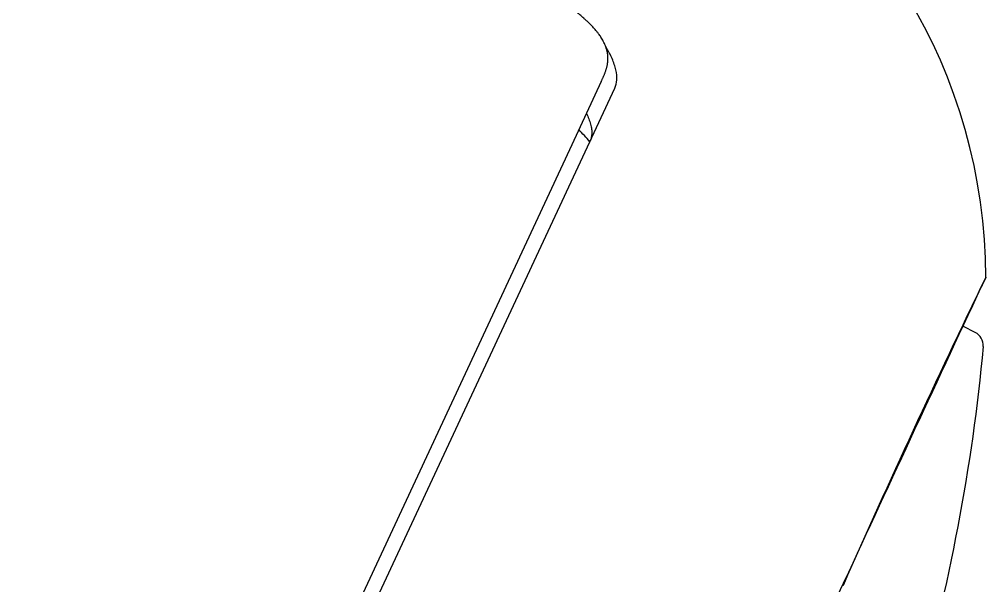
# Model space of a CAD drawing. Header units: millimetres. Extents: x 863 to 5283, y 810 to 2397.
# Drawn here: x 1732.275 to 1733.629, y 1446.255 to 1447.048 of the extents above; entities that cross this region are included whole.
import ezdxf

# ---------------------------------------------------------------- set-up
doc = ezdxf.new("R2010")
doc.units = ezdxf.units.MM
doc.layers.add('Wbudowane', color=175, linetype='Continuous')

# ---------------------------------------------------------------- blocks, each defined once
blk = doc.blocks.new('Z$W@#14502')
for p, q in [((14.481, 142.8822), (14.4397, 142.7936)), ((14.455, 142.7765), (14.5, 142.873)), ((14.4397, 142.7936), (13.6656, 141.1336)), ((13.9443, 141.6812), (14.455, 142.7765)), ((15.005, 142.5308), (14.9884, 142.5389)), ((14.8198, 142.1761), (14.8203, 142.1771)), ((14.8206, 142.18), (14.8211, 142.181))]:
    blk.add_line(p, q)
for centre, radius, start, end in [((14.262, 142.6083), 0.7577, 359.983, 62.8086), ((14.1532, 142.5264), 0.4135, 41.0439, 44.2386), ((27.2188, 136.6952), 13.5564, 154.14196, 156.14704), ((97.8134, 103.8427), 91.4196, 154.910253, 155.205443), ((30.4111, 135.2171), 17.0739, 154.35945, 154.60437), ((15.0097, 142.608), 0.01, 356.75, 0.5672)]:
    blk.add_arc(centre, radius, start, end)
blk.add_ellipse((14.9962, 142.5128), major_axis=(-0.0099, 0.0175), ratio=0.98997, start_param=4.115622, end_param=5.310974)
for points, knots in [([(14.4811, 142.8823), (14.4814, 142.8829), (14.4818, 142.8839), (14.4825, 142.8855), (14.4832, 142.887), (14.4839, 142.8886), (14.4846, 142.8902), (14.4854, 142.8919), (14.4861, 142.8936), (14.4867, 142.8954), (14.4873, 142.8971), (14.4879, 142.8988), (14.4883, 142.9003), (14.4887, 142.9018), (14.4892, 142.9036), (14.4896, 142.9054), (14.4899, 142.9072), (14.4901, 142.9091), (14.4903, 142.9111), (14.4904, 142.913), (14.4904, 142.9149), (14.4904, 142.9168), (14.4903, 142.9186), (14.4901, 142.9202), (14.4898, 142.922), (14.4895, 142.9238), (14.489, 142.9257), (14.4884, 142.9279), (14.4875, 142.9307), (14.4863, 142.9337), (14.485, 142.9365), (14.4837, 142.939), (14.4824, 142.9414), (14.4807, 142.9441), (14.479, 142.9467), (14.477, 142.9494), (14.4749, 142.9521), (14.4725, 142.9549), (14.4695, 142.9583), (14.4664, 142.9617), (14.4628, 142.9652), (14.4598, 142.968), (14.4562, 142.9712), (14.4528, 142.9741), (14.4492, 142.977), (14.4461, 142.9795), (14.4426, 142.9822), (14.4379, 142.9858), (14.433, 142.9893), (14.4271, 142.9934), (14.419, 142.9988), (14.4057, 143.0073), (14.3852, 143.0198), (14.3715, 143.0279), (14.3628, 143.0332)], [0, 0, 0, 0, 0.012123, 0.022934, 0.034384, 0.045512, 0.056941, 0.069669, 0.082561, 0.094303, 0.107111, 0.119416, 0.129073, 0.13927, 0.15186, 0.16554, 0.177299, 0.191078, 0.204956, 0.217873, 0.230463, 0.245623, 0.256722, 0.266996, 0.27955, 0.293883, 0.304898, 0.318213, 0.338819, 0.360905, 0.380356, 0.39423, 0.410971, 0.429324, 0.446865, 0.460981, 0.481967, 0.499139, 0.516075, 0.546984, 0.561756, 0.582069, 0.599844, 0.622336, 0.636786, 0.653799, 0.669366, 0.687461, 0.720446, 0.734898, 0.766006, 0.822238, 0.904842, 1, 1, 1, 1]), ([(14.5, 142.873), (14.5016, 142.8764), (14.5025, 142.8803), (14.503, 142.8888), (14.5026, 142.8934), (14.5009, 142.9009), (14.5002, 142.9035), (14.4984, 142.9088), (14.4974, 142.9116), (14.4939, 142.9196), (14.491, 142.9251), (14.4874, 142.9308)], [0, 0, 0, 0, 0.252812, 0.252812, 0.505624, 0.505624, 0.632031, 0.632031, 0.758437, 0.758437, 1, 1, 1, 1]), ([(14.4602, 142.8375), (14.4602, 142.8375), (14.4602, 142.8375), (14.4628, 142.8322), (14.4647, 142.8272), (14.4666, 142.8201), (14.4671, 142.8178), (14.4677, 142.8135), (14.4678, 142.8114), (14.4676, 142.8054), (14.4668, 142.8018), (14.4654, 142.7986)], [0, 0, 0, 0, 0.000835, 0.000835, 0.33389, 0.33389, 0.500418, 0.500418, 0.666945, 0.666945, 1, 1, 1, 1])]:
    blk.add_open_spline(points, degree=3, knots=knots)
for points in [[(15.0161, 142.5111), (15.0013, 142.3428), (14.9672, 142.1752), (14.9233, 142.0084)], [(14.8206, 142.1801), (14.7959, 142.1269), (14.7397, 142.0059), (14.6328, 141.7764), (14.5014, 141.4942), (14.4004, 141.2774), (14.3474, 141.1636)], [(14.8206, 142.18), (14.8206, 142.1786), (14.8204, 142.1773), (14.8198, 142.1761)], [(14.8211, 142.181), (14.8212, 142.1799), (14.8209, 142.1785), (14.8203, 142.1773)]]:
    blk.add_open_spline(points, degree=3)

msp = doc.modelspace()

# ---------------------------------------------------------------- block references
at = {"layer": 'Wbudowane'}
msp.add_blockref('Z$W@#14502', (1718.6098, 1304.0786), dxfattribs=at)

doc.saveas('drawing.dxf')
